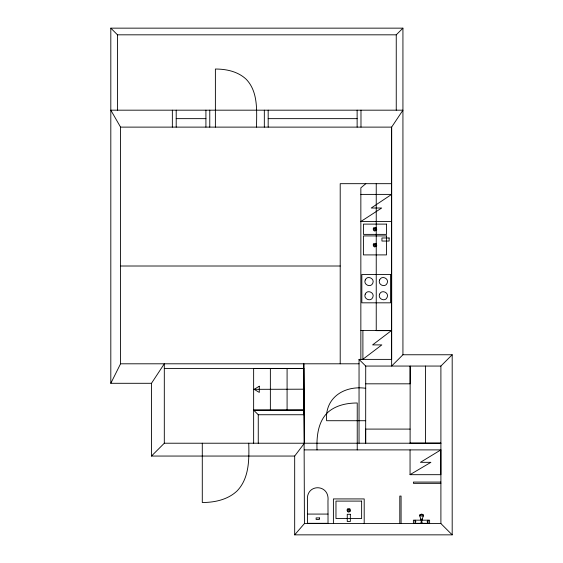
<?xml version="1.0" encoding="UTF-8"?>
<svg xmlns="http://www.w3.org/2000/svg" width="563" height="563" viewBox="0 0 563 563"><rect width="100%" height="100%" fill="white"/><g stroke="black" fill="none" stroke-linecap="round" stroke-linejoin="round"><path stroke-width="0.84" d="M151.475 383.297L151.475 456.051L164.305 443.222L164.305 363.797L151.475 383.297L110.812 383.297L120.559 363.797L120.559 127.118L110.812 110.179L402.932 110.179L391.637 127.118L391.637 359.384L359.046 359.384L359.046 443.222M120.559 127.118L391.637 127.118L391.637 366.056L402.932 354.76L452.188 354.76L452.188 534.85L294.681 534.85L294.681 456.051L304.428 443.222L303.816 363.797L303.816 409.984L253.639 410.124L258.262 414.741L303.816 414.741L303.816 410.124L253.639 410.124M294.681 534.85L304.428 523.562L303.816 368.413L164.305 368.413M110.812 383.297L110.812 28.15L117.484 34.822L396.253 34.822L402.932 28.15L402.932 354.76M452.188 534.85L440.899 523.562L440.899 366.056L452.188 354.76M365.823 183.679L360.848 187.859L360.848 359.384M362.741 359.384L381.834 344.901L372.593 344.901L391.637 330.425L360.848 330.425M360.848 221.505L381.679 208.021L371.214 208.021L391.637 194.397L360.848 194.397M410.054 474.644L430.892 462.329L420.42 462.329L440.85 449.893L440.85 474.686L410.054 474.686L410.054 449.893M303.816 368.413L253.639 368.554L253.639 443.222M253.639 389.336L303.816 389.195M110.812 28.15L402.932 28.15M176.205 118.645L205.917 118.645M268.178 118.645L357.132 118.645M391.637 183.679L340.207 183.679L340.207 363.797M360.848 221.548L391.637 221.548M120.559 266.01L340.207 266.01M391.637 330.643L376.239 330.643L376.239 183.679M120.559 363.797L359.046 363.797M359.046 359.384L365.718 366.056L440.899 366.056M365.718 383.818L410.153 383.818L410.153 366.056L410.103 443.222M365.718 388.287C344.605 385.233 324.562 397.541 326.624 420.716L365.718 420.716M410.103 429.09L365.668 429.09L365.668 443.222L365.718 366.056M410.103 443.109L440.892 443.109M164.305 443.222L440.899 443.222M304.428 449.893L440.899 449.893M151.475 456.051L294.681 456.051M440.892 482.069L413.411 482.069L413.411 483.35L440.892 483.35M307.497 514.075L328.018 514.075L328.018 523.308L307.497 523.308L307.497 500.859C305.406 483.314 329.904 483.455 327.969 500.859L328.018 514.075M420.835 519.199L422.222 519.199M420.835 520.177L413.39 520.177L413.39 523.308L429.611 523.308L429.611 520.177L422.222 520.177M304.428 523.562L440.899 523.562M427.971 520.177L427.971 523.308M425.501 366.056L425.501 443.109M422.222 523.308C420.737 520.099 423.496 517.51 423.425 514.8L421.687 514.068L419.625 514.8C419.569 517.51 422.32 520.106 420.835 523.308M415.086 520.177L415.135 523.308M401.081 523.562L401.081 496.073L399.8 496.073L399.8 523.562M396.253 34.822L396.253 110.179M364.198 523.52L364.198 498.924L333.402 498.924L333.402 523.52M362.896 330.425L362.896 359.384M360.982 110.179L360.982 127.118M357.238 449.893L357.238 402.995C346.484 402.988 335.091 405.43 327.075 413.052C317.743 422.806 316.554 437.064 317.018 449.893M357.132 110.179L357.132 127.111M287.088 368.455L287.088 410.026M270.367 368.505L270.367 410.075M268.178 110.179L268.178 127.111M264.329 110.179L264.329 127.118M258.262 414.741L258.262 443.222M256.538 127.118C256.637 111.002 258.382 92.022 246.249 79.32C238.043 71.522 226.389 69.017 215.383 69.031L215.383 127.118M248.74 443.222C249.219 459.563 249.233 478.261 237.129 490.887C227.867 499.691 214.714 502.513 202.286 502.506L202.286 443.222M209.767 110.179L209.767 127.118M205.917 110.179L205.917 127.111M176.205 110.179L176.205 127.111M172.355 110.179L172.355 127.118M117.484 34.822L117.484 110.179M365.232 279.973C363.051 284.646 370.883 288.207 372.805 283.168C374.986 278.495 367.146 274.934 365.232 279.973M365.232 294.139C363.051 298.819 370.883 302.373 372.805 297.334C374.986 292.661 367.153 289.108 365.232 294.139M379.603 279.973C377.421 284.646 385.254 288.207 387.168 283.168C389.357 278.495 381.517 274.934 379.603 279.973M379.603 294.139C377.421 298.819 385.254 302.373 387.168 297.334C389.357 292.661 381.517 289.108 379.603 294.139M373.684 227.973L373.163 228.93L373.684 230.52L374.641 231.041L376.225 230.52L376.753 229.563L376.225 227.973L375.275 227.452L373.684 227.973M374.233 228.522L374.233 229.971L375.683 229.971L375.683 228.522L374.233 228.522M373.684 243.885L373.163 244.842L373.684 246.425L374.641 246.953L376.225 246.425L376.753 245.475L376.225 243.885L375.275 243.364L373.684 243.885M374.233 244.433L374.233 245.883L375.683 245.883L375.683 244.433L374.233 244.433M347.526 509.051L347.005 510.001L347.526 511.591L348.483 512.119L350.066 511.591L350.594 510.634L350.066 509.051L349.116 508.523L347.526 509.051M348.075 509.592L348.075 511.042L349.524 511.042L349.524 509.592L348.075 509.592M419.477 515.68C427.458 517.355 421.786 512.949 419.477 515.68M259.276 386.239L254.152 389.336L259.297 392.404L259.276 386.239M427.331 521.964C426.402 521.169 428.929 521.711 427.331 521.964M415.297 521.655C415.325 522.499 416.676 521.155 415.297 521.655M386.556 224.116L363.459 224.116L363.459 234.377L386.556 234.377L386.556 224.116M386.507 235.918L363.409 235.918L363.409 254.905L386.507 254.905L386.507 235.918M389.124 237.973L381.939 237.973L381.939 241.048L389.124 241.048L389.124 237.973M390.574 274.505L361.833 274.505L361.833 302.824L390.574 302.824L390.574 274.505M361.629 501.098L335.97 501.098L335.97 518.544L361.629 518.544L361.629 501.098M350.341 514.286L347.258 514.286L347.258 521.472L350.341 521.472L350.341 514.286M319.39 517.911L316.125 517.911L316.125 519.473L319.39 519.473L319.39 517.911"/></g></svg>
